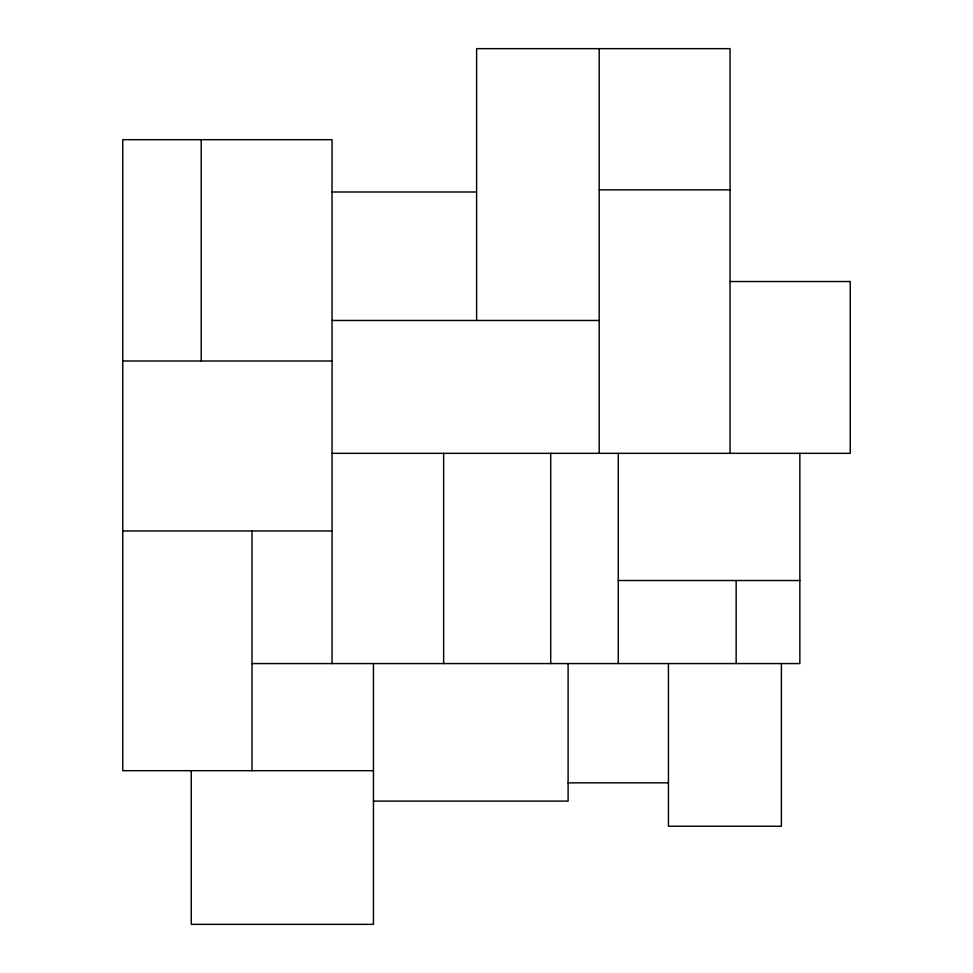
<?xml version="1.0" encoding="UTF-8"?>
<svg xmlns="http://www.w3.org/2000/svg" width="973" height="973" viewBox="0 0 973 973"><rect width="100%" height="100%" fill="white"/><g stroke="black" fill="none" stroke-linecap="round" stroke-linejoin="round"><path stroke-width="1.46" d="M599.198 189.869L730.054 189.869M332.048 191.997L476.612 191.997M730.054 281.525L850.232 281.525L850.232 453.333L332.048 453.333M332.048 320.47L599.198 320.47M122.768 360.995L332.048 360.995M122.768 530.978L332.048 530.978M618.281 580.516L799.867 580.516M252.019 663.574L799.867 663.574L799.867 453.333M373.45 770.689L122.768 770.689L122.768 139.686L332.048 139.686L332.048 663.574M568.11 782.839L668.439 782.839M373.45 801.107L568.11 801.107L568.11 663.574M781.404 663.574L781.404 826.247L668.439 826.247L668.439 663.574M736.16 580.516L736.16 663.574M730.054 453.333L730.054 48.65L476.612 48.65L476.612 320.47M618.281 453.333L618.281 663.574M599.198 48.65L599.198 453.333M550.706 453.333L550.706 663.574M443.639 453.333L443.639 663.574M373.45 663.574L373.45 924.35L191.255 924.35L191.255 770.689M252.019 530.978L252.019 770.689M201.216 139.686L201.216 360.995"/></g></svg>
